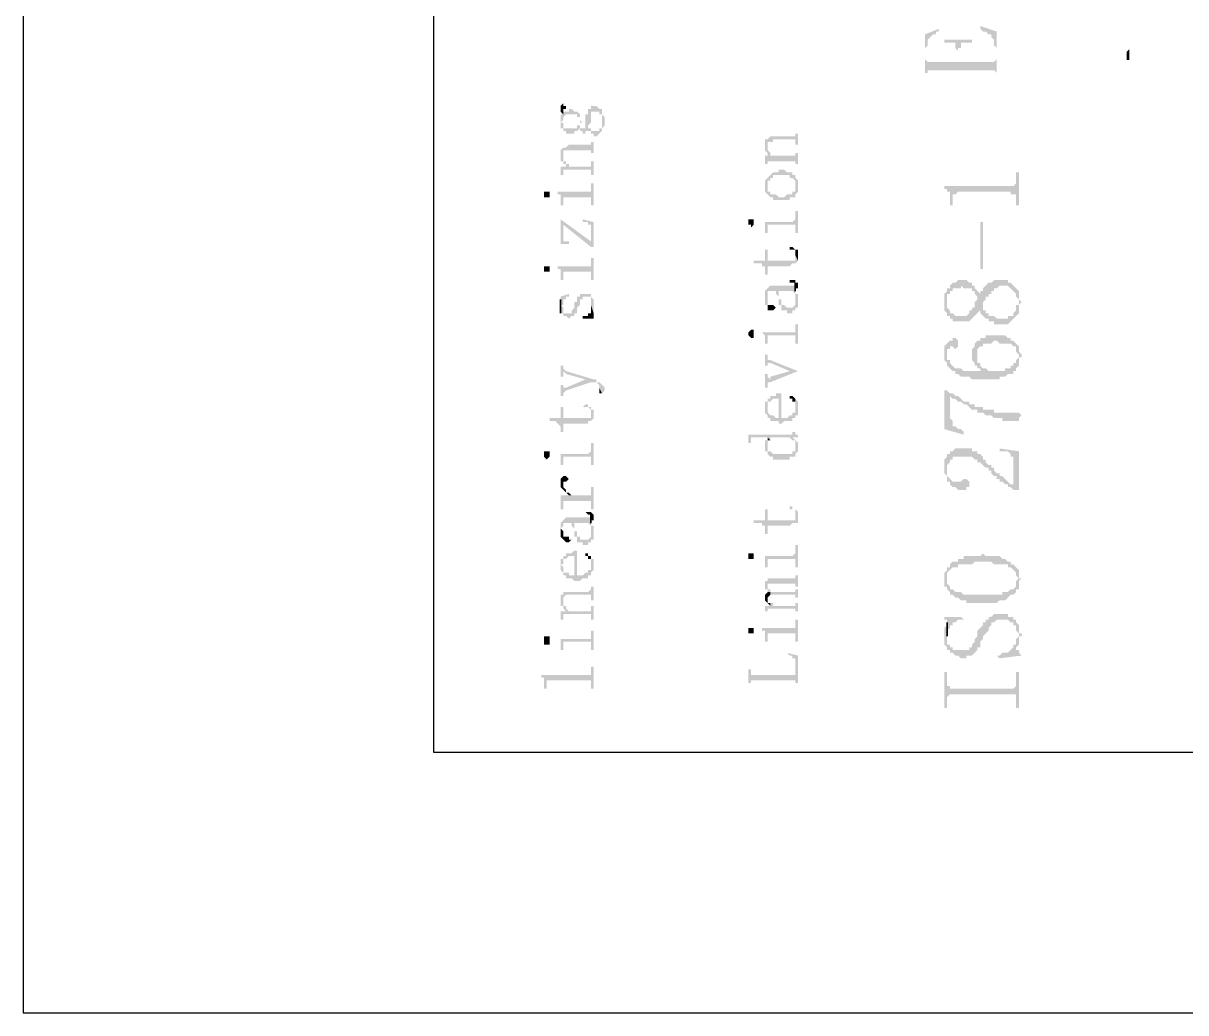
# Model space of a CAD drawing. Header units: millimetres. Extents: x 1186 to 2336, y 1181 to 1549.
# Drawn here: x 1453.55 to 1472.55, y 1251.84 to 1268.01 of the extents above; entities that cross this region are included whole.
import ezdxf

# ---------------------------------------------------------------- set-up
doc = ezdxf.new("R2010")
doc.units = ezdxf.units.MM

msp = doc.modelspace()

# ---------------------------------------------------------------- hatches: boundary and pattern name
at = {"transparency": 33554559}
for points in [[(1468.29287, 1267.82941), (1468.29287, 1267.15242), (1468.29287, 1267.60375), (1468.338, 1267.64888), (1468.338, 1267.73914), (1468.38313, 1267.78427), (1468.38313, 1267.78427), (1468.42827, 1267.82941), (1468.4734, 1267.82941), (1468.4734, 1267.87454), (1468.51853, 1267.87454), (1468.51853, 1267.91967)], [(1469.19551, 1267.91967), (1469.19551, 1267.91967), (1469.24065, 1267.87454), (1469.28578, 1267.87454), (1469.33091, 1267.82941), (1469.37604, 1267.82941), (1469.37604, 1267.78427), (1469.37604, 1267.78427), (1469.42117, 1267.73914), (1469.42117, 1267.64888), (1469.46631, 1267.60375), (1469.46631, 1267.15242), (1469.46631, 1267.87454), (1469.19551, 1267.9648)], [(1468.6088, 1267.73914), (1468.6088, 1267.69401), (1468.78932, 1267.69401), (1468.78932, 1267.64888), (1468.78932, 1267.60375), (1468.83446, 1267.55861), (1468.83446, 1267.37808), (1468.83446, 1267.60375), (1468.87959, 1267.60375), (1468.87959, 1267.69401), (1469.06012, 1267.69401), (1469.06012, 1267.73914)], [(1471.58752, 1267.54198), (1471.58752, 1267.40659), (1471.63265, 1267.40659), (1471.63265, 1267.63225), (1471.63265, 1267.58711)], [(1468.29287, 1267.19756), (1468.338, 1267.19756), (1468.338, 1267.24269), (1469.42117, 1267.24269), (1469.46631, 1267.19756), (1469.46631, 1267.42322), (1469.46631, 1267.42322), (1469.42117, 1267.37808), (1468.83446, 1267.37808), (1468.83446, 1267.55861), (1468.83446, 1267.37808), (1468.338, 1267.37808), (1468.29287, 1267.42322), (1468.29287, 1267.60375)], [(1462.33542, 1266.65597), (1462.33542, 1266.61084), (1462.33542, 1266.56571), (1462.33542, 1266.56571), (1462.38056, 1266.52057), (1462.38056, 1266.61084), (1462.42569, 1266.61084), (1462.42569, 1266.65597), (1462.38056, 1266.65597), (1462.38056, 1266.7011), (1462.38056, 1266.7011), (1462.33542, 1266.65597)], [(1462.33542, 1266.29491), (1462.38056, 1266.29491), (1462.38056, 1266.24978), (1462.42569, 1266.24978), (1462.42569, 1266.20465), (1462.56108, 1266.20465), (1462.56108, 1266.24978), (1462.60622, 1266.24978), (1462.65135, 1266.29491), (1462.65135, 1266.24978), (1462.69648, 1266.24978), (1462.69648, 1266.20465), (1462.74161, 1266.20465), (1462.74161, 1266.24978), (1462.78675, 1266.24978), (1462.78675, 1266.29491), (1462.78675, 1266.24978), (1462.83188, 1266.24978), (1462.83188, 1266.20465), (1462.87701, 1266.20465), (1462.87701, 1266.15952), (1462.92214, 1266.15952), (1462.96727, 1266.20465), (1462.96727, 1266.20465), (1463.01241, 1266.24978), (1463.01241, 1266.29491), (1463.01241, 1266.29491), (1463.05754, 1266.34004), (1463.05754, 1266.38518), (1463.05754, 1266.47544), (1463.05754, 1266.47544), (1463.01241, 1266.52057), (1463.01241, 1266.56571), (1463.01241, 1266.38518), (1463.01241, 1266.34004), (1463.01241, 1266.29491), (1462.96727, 1266.29491), (1462.96727, 1266.24978), (1462.83188, 1266.24978), (1462.83188, 1266.29491), (1462.78675, 1266.29491), (1462.78675, 1266.61084), (1462.78675, 1266.56571), (1462.78675, 1266.52057), (1462.74161, 1266.52057), (1462.74161, 1266.43031), (1462.74161, 1266.34004), (1462.74161, 1266.29491), (1462.65135, 1266.29491), (1462.65135, 1266.38518), (1462.65135, 1266.34004), (1462.60622, 1266.34004), (1462.60622, 1266.29491), (1462.38056, 1266.29491), (1462.38056, 1266.34004), (1462.38056, 1266.38518), (1462.33542, 1266.38518)], [(1462.33542, 1266.38518), (1462.33542, 1266.34004), (1462.33542, 1266.29491), (1462.33542, 1266.38518), (1462.33542, 1266.38518), (1462.38056, 1266.43031), (1462.38056, 1266.47544), (1462.38056, 1266.47544), (1462.42569, 1266.52057), (1462.60622, 1266.52057), (1462.60622, 1266.47544), (1462.65135, 1266.47544), (1462.65135, 1266.43031), (1462.65135, 1266.29491), (1462.65135, 1266.34004), (1462.65135, 1266.38518), (1462.69648, 1266.38518), (1462.65135, 1266.43031), (1462.65135, 1266.47544), (1462.65135, 1266.52057), (1462.65135, 1266.52057), (1462.60622, 1266.56571), (1462.56108, 1266.56571), (1462.51595, 1266.61084), (1462.47082, 1266.61084), (1462.47082, 1266.56571), (1462.38056, 1266.56571), (1462.38056, 1266.61084), (1462.38056, 1266.52057), (1462.33542, 1266.52057), (1462.33542, 1266.47544), (1462.33542, 1266.43031), (1462.33542, 1266.43031)], [(1462.78675, 1266.61084), (1462.78675, 1266.29491), (1462.78675, 1266.34004), (1462.78675, 1266.34004), (1462.83188, 1266.38518), (1462.83188, 1266.43031), (1462.83188, 1266.47544), (1462.83188, 1266.52057), (1462.83188, 1266.56571), (1462.96727, 1266.56571), (1462.96727, 1266.52057), (1463.01241, 1266.52057), (1463.01241, 1266.47544), (1463.01241, 1266.43031), (1463.01241, 1266.56571), (1463.01241, 1266.61084), (1462.96727, 1266.61084), (1462.92214, 1266.65597), (1462.83188, 1266.65597), (1462.83188, 1266.61084)], [(1465.6752, 1266.02412), (1465.6752, 1265.97899), (1465.6752, 1265.93386), (1465.6752, 1265.93386), (1465.72034, 1265.88872), (1465.72034, 1265.84359), (1465.76547, 1265.84359), (1465.76547, 1265.88872), (1465.76547, 1265.88872), (1465.72034, 1265.93386), (1465.72034, 1265.97899), (1465.72034, 1266.11438), (1465.6752, 1266.11438), (1465.6752, 1266.06925)], [(1465.72034, 1266.11438), (1465.72034, 1265.97899), (1465.72034, 1266.02412), (1465.72034, 1266.06925), (1465.8106, 1266.06925), (1465.8106, 1266.11438), (1466.17166, 1266.11438), (1466.17166, 1266.06925), (1466.17166, 1266.02412), (1466.21679, 1266.02412), (1466.21679, 1266.20465), (1466.17166, 1266.20465), (1466.17166, 1266.15952), (1465.76547, 1266.15952), (1465.72034, 1266.11438)], [(1462.33542, 1265.84359), (1462.33542, 1265.79846), (1462.33542, 1265.75333), (1462.38056, 1265.75333), (1462.38056, 1265.70819), (1462.42569, 1265.70819), (1462.42569, 1265.66306), (1462.42569, 1265.70819), (1462.42569, 1265.75333), (1462.38056, 1265.75333), (1462.38056, 1265.79846), (1462.38056, 1265.84359), (1462.38056, 1265.97899), (1462.33542, 1265.93386), (1462.33542, 1265.88872), (1462.33542, 1265.88872)], [(1462.38056, 1265.97899), (1462.38056, 1265.84359), (1462.38056, 1265.88872), (1462.38056, 1265.93386), (1462.83188, 1265.93386), (1462.83188, 1265.88872), (1462.87701, 1265.88872), (1462.87701, 1266.06925), (1462.83188, 1266.06925), (1462.83188, 1266.02412), (1462.47082, 1266.02412), (1462.42569, 1265.97899)], [(1462.33542, 1265.66306), (1462.33542, 1265.61793), (1462.33542, 1265.52767), (1462.38056, 1265.52767), (1462.38056, 1265.61793), (1462.83188, 1265.61793), (1462.83188, 1265.5728), (1462.83188, 1265.52767), (1462.87701, 1265.52767), (1462.87701, 1265.75333), (1462.83188, 1265.75333), (1462.83188, 1265.70819), (1462.83188, 1265.66306), (1462.47082, 1265.66306), (1462.47082, 1265.70819), (1462.42569, 1265.70819), (1462.42569, 1265.66306)], [(1465.6752, 1265.84359), (1465.6752, 1265.79846), (1465.6752, 1265.75333), (1465.6752, 1265.70819), (1465.72034, 1265.70819), (1465.72034, 1265.75333), (1466.17166, 1265.75333), (1466.17166, 1265.70819), (1466.21679, 1265.70819), (1466.21679, 1265.88872), (1466.17166, 1265.88872), (1466.17166, 1265.84359), (1465.76547, 1265.84359)], [(1465.72034, 1265.48253), (1465.72034, 1265.34714), (1465.72034, 1265.39227), (1465.72034, 1265.4374), (1465.76547, 1265.4374), (1465.76547, 1265.48253), (1465.8106, 1265.48253), (1465.8106, 1265.52767), (1466.08139, 1265.52767), (1466.08139, 1265.48253), (1466.12653, 1265.48253), (1466.17166, 1265.4374), (1466.17166, 1265.39227), (1466.17166, 1265.34714), (1466.21679, 1265.25687), (1466.21679, 1265.302), (1466.21679, 1265.34714), (1466.21679, 1265.39227), (1466.21679, 1265.4374), (1466.21679, 1265.4374), (1466.17166, 1265.48253), (1466.17166, 1265.52767), (1466.12653, 1265.52767), (1466.12653, 1265.5728), (1466.03626, 1265.5728), (1465.99113, 1265.61793), (1465.90087, 1265.61793), (1465.90087, 1265.5728), (1465.8106, 1265.5728), (1465.76547, 1265.52767), (1465.76547, 1265.52767), (1465.72034, 1265.48253)], [(1468.6088, 1265.34714), (1468.6088, 1265.302), (1468.65393, 1265.302), (1468.65393, 1265.25687), (1468.69906, 1265.25687), (1468.69906, 1265.12148), (1468.69906, 1265.03121), (1468.74419, 1265.03121), (1468.74419, 1265.21174), (1468.78932, 1265.21174), (1468.83446, 1265.25687), (1469.69197, 1265.25687), (1469.69197, 1265.21174), (1469.78223, 1265.21174), (1469.78223, 1265.12148), (1469.78223, 1265.03121), (1469.82736, 1265.03121), (1469.82736, 1265.5728), (1469.78223, 1265.5728), (1469.78223, 1265.39227), (1469.78223, 1265.39227), (1469.7371, 1265.34714), (1469.69197, 1265.34714)], [(1462.29029, 1265.25687), (1462.29029, 1265.21174), (1462.33542, 1265.21174), (1462.33542, 1265.16661), (1462.33542, 1265.12148), (1462.33542, 1265.03121), (1462.38056, 1265.03121), (1462.38056, 1265.12148), (1462.38056, 1265.16661), (1462.83188, 1265.16661), (1462.83188, 1265.03121), (1462.87701, 1265.03121), (1462.87701, 1265.39227), (1462.83188, 1265.39227), (1462.83188, 1265.25687), (1462.78675, 1265.25687)], [(1465.6752, 1265.34714), (1465.6752, 1265.302), (1465.6752, 1265.25687), (1465.6752, 1265.25687), (1465.72034, 1265.21174), (1465.72034, 1265.21174), (1465.76547, 1265.16661), (1465.8106, 1265.16661), (1465.8106, 1265.12148), (1466.08139, 1265.12148), (1466.08139, 1265.16661), (1466.17166, 1265.16661), (1466.17166, 1265.21174), (1466.17166, 1265.21174), (1466.21679, 1265.25687), (1466.17166, 1265.34714), (1466.17166, 1265.302), (1466.17166, 1265.25687), (1466.12653, 1265.25687), (1466.12653, 1265.21174), (1466.03626, 1265.21174), (1465.99113, 1265.16661), (1465.90087, 1265.16661), (1465.85573, 1265.21174), (1465.76547, 1265.21174), (1465.76547, 1265.25687), (1465.72034, 1265.25687), (1465.72034, 1265.302), (1465.72034, 1265.34714), (1465.72034, 1265.48253), (1465.6752, 1265.4374), (1465.6752, 1265.39227), (1465.6752, 1265.39227)], [(1462.06463, 1265.21174), (1462.06463, 1265.16661), (1462.15489, 1265.16661), (1462.15489, 1265.21174), (1462.15489, 1265.25687), (1462.06463, 1265.25687)], [(1462.33542, 1264.80555), (1462.38056, 1264.71529), (1462.83188, 1264.35423), (1462.83188, 1264.44449)], [(1462.33542, 1264.80555), (1462.33542, 1264.39936), (1462.51595, 1264.39936), (1462.47082, 1264.39936), (1462.47082, 1264.44449), (1462.38056, 1264.44449), (1462.38056, 1264.48963), (1462.38056, 1264.71529)], [(1462.69648, 1264.80555), (1462.69648, 1264.76042), (1462.78675, 1264.76042), (1462.78675, 1264.71529), (1462.83188, 1264.71529), (1462.83188, 1264.67015), (1462.83188, 1264.35423), (1462.87701, 1264.35423), (1462.87701, 1264.76042)], [(1465.40441, 1264.76042), (1465.40441, 1264.71529), (1465.44954, 1264.71529), (1465.44954, 1264.67015), (1465.44954, 1264.67015), (1465.49468, 1264.71529), (1465.49468, 1264.76042), (1465.49468, 1264.80555), (1465.40441, 1264.80555)], [(1465.63007, 1264.76042), (1465.6752, 1264.76042), (1465.6752, 1264.71529), (1465.6752, 1264.67015), (1465.6752, 1264.62502), (1465.6752, 1264.57989), (1465.72034, 1264.57989), (1465.72034, 1264.67015), (1465.72034, 1264.71529), (1466.17166, 1264.71529), (1466.17166, 1264.57989), (1466.21679, 1264.57989), (1466.21679, 1264.94095), (1466.17166, 1264.94095), (1466.17166, 1264.80555), (1466.17166, 1264.80555), (1466.12653, 1264.76042)], [(1469.24065, 1263.99317), (1469.24065, 1264.76042), (1469.19551, 1264.76042), (1469.19551, 1263.99317)], [(1465.49468, 1264.12857), (1465.49468, 1264.08344), (1465.63007, 1264.08344), (1465.63007, 1264.0383), (1465.6752, 1264.0383), (1465.6752, 1263.99317), (1465.6752, 1263.90291), (1465.72034, 1263.90291), (1465.72034, 1264.0383), (1466.08139, 1264.0383), (1466.12653, 1264.08344), (1466.17166, 1264.08344), (1466.21679, 1264.12857), (1466.17166, 1264.21883), (1466.17166, 1264.1737), (1466.17166, 1264.12857), (1465.72034, 1264.12857), (1465.72034, 1264.3091), (1465.6752, 1264.3091), (1465.6752, 1264.12857)], [(1466.08139, 1264.3091), (1466.17166, 1264.3091), (1466.17166, 1264.26396), (1466.17166, 1264.21883), (1466.17166, 1264.21883), (1466.21679, 1264.12857), (1466.21679, 1264.21883), (1466.21679, 1264.26396), (1466.21679, 1264.3091), (1466.17166, 1264.3091), (1466.12653, 1264.35423), (1466.08139, 1264.35423)], [(1462.06463, 1263.99317), (1462.06463, 1263.94804), (1462.15489, 1263.94804), (1462.15489, 1263.99317), (1462.15489, 1264.0383), (1462.06463, 1264.0383)], [(1462.29029, 1264.0383), (1462.29029, 1263.99317), (1462.33542, 1263.99317), (1462.33542, 1263.94804), (1462.33542, 1263.90291), (1462.33542, 1263.81264), (1462.38056, 1263.81264), (1462.38056, 1263.94804), (1462.83188, 1263.94804), (1462.83188, 1263.81264), (1462.87701, 1263.81264), (1462.87701, 1264.1737), (1462.83188, 1264.1737), (1462.83188, 1264.0383), (1462.78675, 1264.0383)], [(1465.6752, 1263.54185), (1465.6752, 1263.49672), (1465.6752, 1263.45159), (1465.6752, 1263.40645), (1465.72034, 1263.40645), (1465.72034, 1263.54185), (1465.72034, 1263.58698), (1465.72034, 1263.63211), (1465.85573, 1263.63211), (1465.85573, 1263.58698), (1465.85573, 1263.58698), (1465.90087, 1263.54185), (1465.90087, 1263.49672), (1465.90087, 1263.63211), (1466.12653, 1263.63211), (1466.17166, 1263.58698), (1466.17166, 1263.54185), (1466.17166, 1263.49672), (1466.17166, 1263.45159), (1466.21679, 1263.58698), (1466.17166, 1263.58698), (1466.17166, 1263.63211), (1466.17166, 1263.72238), (1465.76547, 1263.72238), (1465.72034, 1263.67725), (1465.72034, 1263.67725), (1465.6752, 1263.63211), (1465.6752, 1263.58698)], [(1465.90087, 1263.49672), (1465.90087, 1263.45159), (1465.90087, 1263.40645), (1465.946, 1263.40645), (1465.946, 1263.36132), (1465.946, 1263.31619), (1466.03626, 1263.31619), (1466.03626, 1263.27106), (1466.12653, 1263.27106), (1466.12653, 1263.31619), (1466.17166, 1263.31619), (1466.17166, 1263.36132), (1466.21679, 1263.36132), (1466.21679, 1263.40645), (1466.21679, 1263.45159), (1466.21679, 1263.49672), (1466.21679, 1263.54185), (1466.21679, 1263.58698), (1466.17166, 1263.45159), (1466.17166, 1263.40645), (1466.17166, 1263.40645), (1466.12653, 1263.36132), (1466.03626, 1263.36132), (1465.99113, 1263.40645), (1465.946, 1263.40645), (1465.946, 1263.45159), (1465.946, 1263.49672), (1465.90087, 1263.49672), (1465.90087, 1263.54185), (1465.90087, 1263.63211), (1465.90087, 1263.63211)], [(1466.08139, 1263.81264), (1466.08139, 1263.76751), (1466.17166, 1263.76751), (1466.17166, 1263.67725), (1466.21679, 1263.67725), (1466.21679, 1263.72238), (1466.21679, 1263.76751), (1466.17166, 1263.76751), (1466.17166, 1263.81264), (1466.12653, 1263.81264)], [(1468.6088, 1263.45159), (1468.6088, 1263.31619), (1468.65393, 1263.27106), (1468.65393, 1263.22592), (1468.69906, 1263.22592), (1468.69906, 1263.18079), (1468.74419, 1263.18079), (1468.74419, 1263.13566), (1469.01499, 1263.13566), (1469.06012, 1263.18079), (1469.06012, 1263.18079), (1469.10525, 1263.22592), (1469.10525, 1263.22592), (1469.15038, 1263.27106), (1469.15038, 1263.27106), (1469.19551, 1263.31619), (1469.19551, 1263.27106), (1469.24065, 1263.36132), (1469.24065, 1263.40645), (1469.24065, 1263.45159), (1469.28578, 1263.49672), (1469.28578, 1263.54185), (1469.33091, 1263.54185), (1469.33091, 1263.58698), (1469.37604, 1263.58698), (1469.37604, 1263.63211), (1469.42117, 1263.63211), (1469.42117, 1263.67725), (1469.46631, 1263.67725), (1469.51144, 1263.72238), (1469.64684, 1263.72238), (1469.69197, 1263.67725), (1469.69197, 1263.67725), (1469.7371, 1263.63211), (1469.7371, 1263.63211), (1469.78223, 1263.58698), (1469.78223, 1263.54185), (1469.82736, 1263.49672), (1469.82736, 1263.27106), (1469.82736, 1263.36132), (1469.82736, 1263.40645), (1469.8725, 1263.45159), (1469.82736, 1263.49672), (1469.82736, 1263.58698), (1469.82736, 1263.63211), (1469.78223, 1263.67725), (1469.78223, 1263.67725), (1469.7371, 1263.72238), (1469.7371, 1263.72238), (1469.69197, 1263.76751), (1469.64684, 1263.76751), (1469.64684, 1263.81264), (1469.42117, 1263.81264), (1469.37604, 1263.76751), (1469.33091, 1263.76751), (1469.28578, 1263.72238), (1469.28578, 1263.72238), (1469.24065, 1263.67725), (1469.24065, 1263.63211), (1469.19551, 1263.63211), (1469.19551, 1263.58698), (1469.19551, 1263.58698), (1469.15038, 1263.63211), (1469.15038, 1263.49672), (1469.15038, 1263.49672), (1469.10525, 1263.45159), (1469.10525, 1263.36132), (1469.06012, 1263.36132), (1469.06012, 1263.31619), (1469.01499, 1263.31619), (1469.01499, 1263.27106), (1468.96985, 1263.22592), (1468.78932, 1263.22592), (1468.74419, 1263.27106), (1468.69906, 1263.27106), (1468.69906, 1263.31619), (1468.69906, 1263.31619), (1468.65393, 1263.36132), (1468.65393, 1263.40645), (1468.65393, 1263.63211), (1468.65393, 1263.63211), (1468.6088, 1263.58698), (1468.6088, 1263.49672)], [(1468.65393, 1263.63211), (1468.65393, 1263.45159), (1468.65393, 1263.58698), (1468.69906, 1263.58698), (1468.69906, 1263.63211), (1468.74419, 1263.63211), (1468.74419, 1263.67725), (1468.87959, 1263.67725), (1468.87959, 1263.72238), (1468.92472, 1263.67725), (1469.06012, 1263.67725), (1469.06012, 1263.63211), (1469.10525, 1263.63211), (1469.10525, 1263.58698), (1469.15038, 1263.54185), (1469.15038, 1263.63211), (1469.15038, 1263.63211), (1469.10525, 1263.67725), (1469.10525, 1263.72238), (1469.06012, 1263.72238), (1469.06012, 1263.76751), (1469.01499, 1263.76751), (1468.96985, 1263.81264), (1468.83446, 1263.81264), (1468.78932, 1263.76751), (1468.74419, 1263.76751), (1468.69906, 1263.72238), (1468.69906, 1263.67725), (1468.65393, 1263.67725)], [(1462.33542, 1263.27106), (1462.38056, 1263.27106), (1462.38056, 1263.22592), (1462.42569, 1263.22592), (1462.47082, 1263.18079), (1462.47082, 1263.18079), (1462.51595, 1263.22592), (1462.56108, 1263.22592), (1462.56108, 1263.27106), (1462.60622, 1263.27106), (1462.60622, 1263.31619), (1462.60622, 1263.36132), (1462.60622, 1263.36132), (1462.65135, 1263.40645), (1462.65135, 1263.45159), (1462.65135, 1263.49672), (1462.69648, 1263.49672), (1462.69648, 1263.54185), (1462.83188, 1263.54185), (1462.83188, 1263.49672), (1462.83188, 1263.45159), (1462.83188, 1263.40645), (1462.87701, 1263.27106), (1462.87701, 1263.31619), (1462.87701, 1263.36132), (1462.87701, 1263.40645), (1462.87701, 1263.45159), (1462.87701, 1263.49672), (1462.87701, 1263.49672), (1462.83188, 1263.54185), (1462.83188, 1263.58698), (1462.65135, 1263.58698), (1462.65135, 1263.54185), (1462.60622, 1263.54185), (1462.60622, 1263.49672), (1462.60622, 1263.45159), (1462.56108, 1263.45159), (1462.56108, 1263.40645), (1462.56108, 1263.36132), (1462.56108, 1263.36132), (1462.51595, 1263.31619), (1462.51595, 1263.27106), (1462.38056, 1263.27106), (1462.38056, 1263.31619), (1462.38056, 1263.36132), (1462.33542, 1263.40645)], [(1462.33542, 1263.54185), (1462.33542, 1263.27106), (1462.33542, 1263.40645), (1462.38056, 1263.40645), (1462.38056, 1263.45159), (1462.38056, 1263.49672), (1462.42569, 1263.49672), (1462.42569, 1263.54185), (1462.47082, 1263.54185), (1462.47082, 1263.58698)], [(1465.72034, 1263.40645), (1465.72034, 1263.36132), (1465.72034, 1263.31619), (1465.8106, 1263.31619), (1465.85573, 1263.36132), (1465.85573, 1263.36132), (1465.8106, 1263.40645), (1465.72034, 1263.40645), (1465.72034, 1263.45159), (1465.72034, 1263.54185)], [(1469.19551, 1263.27106), (1469.24065, 1263.22592), (1469.24065, 1263.22592), (1469.28578, 1263.18079), (1469.33091, 1263.18079), (1469.33091, 1263.13566), (1469.42117, 1263.13566), (1469.42117, 1263.09053), (1469.64684, 1263.09053), (1469.69197, 1263.13566), (1469.69197, 1263.13566), (1469.7371, 1263.18079), (1469.7371, 1263.18079), (1469.78223, 1263.22592), (1469.78223, 1263.22592), (1469.82736, 1263.27106), (1469.82736, 1263.45159), (1469.82736, 1263.40645), (1469.78223, 1263.40645), (1469.78223, 1263.31619), (1469.7371, 1263.27106), (1469.7371, 1263.22592), (1469.64684, 1263.22592), (1469.64684, 1263.18079), (1469.46631, 1263.18079), (1469.42117, 1263.22592), (1469.33091, 1263.22592), (1469.33091, 1263.27106), (1469.28578, 1263.27106), (1469.28578, 1263.31619), (1469.24065, 1263.31619), (1469.24065, 1263.36132)], [(1462.69648, 1263.22592), (1462.69648, 1263.18079), (1462.87701, 1263.18079), (1462.87701, 1263.22592), (1462.87701, 1263.27106), (1462.83188, 1263.40645), (1462.83188, 1263.36132), (1462.83188, 1263.31619), (1462.83188, 1263.27106), (1462.78675, 1263.27106), (1462.78675, 1263.22592), (1462.74161, 1263.22592)], [(1465.63007, 1262.95513), (1465.63007, 1262.95513), (1465.6752, 1262.91), (1465.6752, 1262.86487), (1465.6752, 1262.81974), (1465.6752, 1262.7746), (1465.72034, 1262.7746), (1465.72034, 1262.86487), (1465.72034, 1262.91), (1466.17166, 1262.91), (1466.17166, 1262.86487), (1466.17166, 1262.7746), (1466.21679, 1262.7746), (1466.21679, 1263.09053), (1466.17166, 1263.09053), (1466.17166, 1263.00026), (1466.17166, 1262.95513), (1466.12653, 1262.95513)], [(1465.40441, 1262.91), (1465.40441, 1262.91), (1465.44954, 1262.86487), (1465.49468, 1262.86487), (1465.49468, 1262.91), (1465.49468, 1262.95513), (1465.49468, 1263.00026), (1465.44954, 1263.00026), (1465.40441, 1262.95513), (1465.40441, 1262.95513)], [(1469.06012, 1262.59407), (1469.06012, 1262.54894), (1469.06012, 1262.50381), (1469.10525, 1262.45868), (1469.10525, 1262.41355), (1469.15038, 1262.41355), (1469.15038, 1262.63921), (1469.15038, 1262.68434), (1469.19551, 1262.72947), (1469.24065, 1262.72947), (1469.24065, 1262.7746), (1469.37604, 1262.7746), (1469.42117, 1262.81974), (1469.46631, 1262.81974), (1469.51144, 1262.7746), (1469.69197, 1262.7746), (1469.7371, 1262.72947), (1469.78223, 1262.72947), (1469.78223, 1262.63921), (1469.82736, 1262.59407), (1469.82736, 1262.41355), (1469.82736, 1262.54894), (1469.8725, 1262.54894), (1469.8725, 1262.59407), (1469.82736, 1262.63921), (1469.82736, 1262.72947), (1469.78223, 1262.7746), (1469.78223, 1262.7746), (1469.7371, 1262.81974), (1469.69197, 1262.81974), (1469.69197, 1262.86487), (1469.64684, 1262.86487), (1469.6017, 1262.91), (1469.28578, 1262.91), (1469.28578, 1262.86487), (1469.19551, 1262.86487), (1469.19551, 1262.81974), (1469.15038, 1262.81974), (1469.10525, 1262.7746), (1469.10525, 1262.72947), (1469.06012, 1262.68434), (1469.06012, 1262.63921)], [(1468.6088, 1262.63921), (1468.6088, 1262.54894), (1468.6088, 1262.50381), (1468.65393, 1262.45868), (1468.65393, 1262.41355), (1468.69906, 1262.36841), (1468.69906, 1262.36841), (1468.74419, 1262.32328), (1468.78932, 1262.32328), (1468.78932, 1262.27815), (1468.83446, 1262.27815), (1468.87959, 1262.23302), (1469.01499, 1262.23302), (1469.06012, 1262.18788), (1469.51144, 1262.18788), (1469.51144, 1262.23302), (1469.6017, 1262.23302), (1469.64684, 1262.27815), (1469.7371, 1262.27815), (1469.7371, 1262.32328), (1469.78223, 1262.32328), (1469.78223, 1262.36841), (1469.82736, 1262.41355), (1469.82736, 1262.59407), (1469.82736, 1262.54894), (1469.78223, 1262.50381), (1469.78223, 1262.45868), (1469.7371, 1262.45868), (1469.7371, 1262.41355), (1469.69197, 1262.41355), (1469.69197, 1262.36841), (1469.6017, 1262.36841), (1469.6017, 1262.32328), (1469.33091, 1262.32328), (1469.28578, 1262.36841), (1469.24065, 1262.32328), (1468.92472, 1262.32328), (1468.87959, 1262.36841), (1468.78932, 1262.36841), (1468.74419, 1262.41355), (1468.74419, 1262.41355), (1468.69906, 1262.45868), (1468.69906, 1262.50381), (1468.65393, 1262.50381), (1468.65393, 1262.59407), (1468.65393, 1262.7746), (1468.6088, 1262.72947), (1468.6088, 1262.68434), (1468.6088, 1262.68434)], [(1468.65393, 1262.7746), (1468.65393, 1262.59407), (1468.65393, 1262.68434), (1468.69906, 1262.68434), (1468.69906, 1262.72947), (1468.74419, 1262.72947), (1468.78932, 1262.68434), (1468.78932, 1262.68434), (1468.83446, 1262.72947), (1468.83446, 1262.81974), (1468.83446, 1262.81974), (1468.78932, 1262.86487), (1468.74419, 1262.86487), (1468.74419, 1262.81974), (1468.69906, 1262.81974)], [(1465.6752, 1262.59407), (1465.6752, 1262.41355), (1465.72034, 1262.41355), (1465.72034, 1262.45868), (1465.76547, 1262.45868), (1466.08139, 1262.32328), (1466.21679, 1262.32328), (1465.76547, 1262.50381), (1465.72034, 1262.50381), (1465.72034, 1262.54894), (1465.72034, 1262.59407)], [(1469.15038, 1262.41355), (1469.15038, 1262.36841), (1469.19551, 1262.36841), (1469.19551, 1262.32328), (1469.24065, 1262.32328), (1469.28578, 1262.36841), (1469.24065, 1262.36841), (1469.19551, 1262.41355), (1469.19551, 1262.45868), (1469.15038, 1262.45868), (1469.15038, 1262.50381), (1469.15038, 1262.59407)], [(1462.33542, 1262.41355), (1462.33542, 1262.23302), (1462.38056, 1262.23302), (1462.38056, 1262.27815), (1462.38056, 1262.32328), (1462.42569, 1262.27815), (1462.74161, 1262.18788), (1462.74161, 1262.18788), (1462.83188, 1262.14275), (1462.92214, 1262.14275), (1462.96727, 1262.09762), (1462.96727, 1262.05249), (1463.01241, 1261.96222), (1463.01241, 1261.96222), (1463.05754, 1262.00736), (1463.05754, 1262.05249), (1463.05754, 1262.05249), (1463.01241, 1262.09762), (1463.01241, 1262.09762), (1462.96727, 1262.14275), (1462.92214, 1262.14275), (1462.92214, 1262.18788), (1462.87701, 1262.18788), (1462.42569, 1262.32328), (1462.38056, 1262.36841), (1462.38056, 1262.41355), (1462.38056, 1262.41355)], [(1465.6752, 1262.27815), (1465.6752, 1262.05249), (1465.72034, 1262.05249), (1465.72034, 1262.09762), (1465.72034, 1262.14275), (1465.76547, 1262.14275), (1466.21679, 1262.32328), (1466.08139, 1262.32328), (1465.76547, 1262.23302), (1465.76547, 1262.18788), (1465.72034, 1262.23302), (1465.72034, 1262.27815)], [(1462.33542, 1262.09762), (1462.33542, 1261.91709), (1462.38056, 1261.91709), (1462.38056, 1261.96222), (1462.38056, 1261.96222), (1462.42569, 1262.00736), (1462.83188, 1262.14275), (1462.74161, 1262.18788), (1462.42569, 1262.05249), (1462.38056, 1262.05249), (1462.38056, 1262.09762), (1462.38056, 1262.09762)], [(1462.96727, 1262.00736), (1462.96727, 1261.96222), (1463.01241, 1261.96222), (1462.96727, 1262.05249)], [(1465.6752, 1261.82683), (1465.72034, 1261.73656), (1465.72034, 1261.7817), (1465.72034, 1261.82683), (1465.76547, 1261.82683), (1465.8106, 1261.87196), (1465.90087, 1261.87196), (1465.90087, 1261.46577), (1465.946, 1261.46577), (1465.99113, 1261.5109), (1466.12653, 1261.5109), (1466.12653, 1261.55603), (1466.17166, 1261.55603), (1466.17166, 1261.60117), (1466.21679, 1261.60117), (1466.21679, 1261.6463), (1466.21679, 1261.69143), (1466.21679, 1261.73656), (1466.21679, 1261.7817), (1466.21679, 1261.82683), (1466.21679, 1261.82683), (1466.17166, 1261.87196), (1466.17166, 1261.73656), (1466.17166, 1261.69143), (1466.17166, 1261.6463), (1466.12653, 1261.6463), (1466.12653, 1261.60117), (1466.08139, 1261.60117), (1466.03626, 1261.55603), (1465.946, 1261.55603), (1465.946, 1261.96222), (1465.85573, 1261.96222), (1465.85573, 1261.91709), (1465.76547, 1261.91709), (1465.76547, 1261.87196), (1465.72034, 1261.87196), (1465.72034, 1261.82683)], [(1468.6088, 1262.00736), (1468.6088, 1261.37551), (1468.92472, 1261.28524), (1468.92472, 1261.33037), (1468.87959, 1261.37551), (1468.83446, 1261.37551), (1468.78932, 1261.42064), (1468.74419, 1261.42064), (1468.74419, 1261.5109), (1468.69906, 1261.55603), (1468.69906, 1261.96222), (1468.65393, 1262.00736)], [(1468.69906, 1261.96222), (1468.69906, 1261.91709), (1468.74419, 1261.87196), (1468.78932, 1261.87196), (1468.83446, 1261.82683), (1468.87959, 1261.82683), (1468.92472, 1261.7817), (1468.96985, 1261.7817), (1469.01499, 1261.73656), (1469.01499, 1261.73656), (1469.06012, 1261.69143), (1469.15038, 1261.69143), (1469.15038, 1261.6463), (1469.24065, 1261.6463), (1469.28578, 1261.60117), (1469.37604, 1261.60117), (1469.42117, 1261.55603), (1469.55657, 1261.55603), (1469.55657, 1261.5109), (1469.82736, 1261.5109), (1469.82736, 1261.55603), (1469.8725, 1261.60117), (1469.82736, 1261.6463), (1469.42117, 1261.6463), (1469.42117, 1261.69143), (1469.24065, 1261.69143), (1469.24065, 1261.73656), (1469.10525, 1261.73656), (1469.10525, 1261.7817), (1469.01499, 1261.7817), (1469.01499, 1261.82683), (1468.92472, 1261.82683), (1468.87959, 1261.87196), (1468.87959, 1261.87196), (1468.83446, 1261.91709), (1468.78932, 1261.91709), (1468.74419, 1261.96222)], [(1462.15489, 1261.55603), (1462.15489, 1261.5109), (1462.24516, 1261.5109), (1462.29029, 1261.46577), (1462.29029, 1261.46577), (1462.33542, 1261.42064), (1462.33542, 1261.33037), (1462.38056, 1261.33037), (1462.38056, 1261.46577), (1462.78675, 1261.46577), (1462.78675, 1261.5109), (1462.83188, 1261.5109), (1462.83188, 1261.6463), (1462.83188, 1261.60117), (1462.83188, 1261.55603), (1462.38056, 1261.55603), (1462.38056, 1261.73656), (1462.33542, 1261.73656), (1462.33542, 1261.55603)], [(1462.69648, 1261.73656), (1462.78675, 1261.73656), (1462.83188, 1261.69143), (1462.83188, 1261.6463), (1462.83188, 1261.5109), (1462.87701, 1261.55603), (1462.87701, 1261.60117), (1462.87701, 1261.69143), (1462.83188, 1261.69143), (1462.83188, 1261.73656), (1462.78675, 1261.73656), (1462.78675, 1261.7817), (1462.74161, 1261.7817)], [(1465.6752, 1261.73656), (1465.6752, 1261.69143), (1465.6752, 1261.6463), (1465.6752, 1261.6463), (1465.72034, 1261.60117), (1465.72034, 1261.55603), (1465.76547, 1261.55603), (1465.76547, 1261.5109), (1465.90087, 1261.5109), (1465.90087, 1261.46577), (1465.90087, 1261.55603), (1465.85573, 1261.55603), (1465.8106, 1261.60117), (1465.76547, 1261.60117), (1465.72034, 1261.6463), (1465.72034, 1261.69143), (1465.72034, 1261.73656), (1465.6752, 1261.82683), (1465.6752, 1261.7817)], [(1466.08139, 1261.91709), (1466.08139, 1261.87196), (1466.12653, 1261.87196), (1466.12653, 1261.82683), (1466.17166, 1261.82683), (1466.17166, 1261.7817), (1466.17166, 1261.73656), (1466.17166, 1261.87196), (1466.17166, 1261.87196), (1466.12653, 1261.91709)], [(1465.35928, 1261.28524), (1465.40441, 1261.28524), (1465.40441, 1261.24011), (1465.40441, 1261.14984), (1465.44954, 1261.14984), (1465.44954, 1261.19498), (1465.44954, 1261.24011), (1465.72034, 1261.24011), (1465.76547, 1261.19498), (1465.76547, 1261.24011), (1466.08139, 1261.24011), (1466.12653, 1261.19498), (1466.12653, 1261.24011), (1466.21679, 1261.24011), (1466.21679, 1261.28524), (1466.17166, 1261.28524), (1466.17166, 1261.33037), (1466.17166, 1261.37551), (1466.17166, 1261.33037), (1466.12653, 1261.33037), (1466.12653, 1261.28524)], [(1465.6752, 1261.10471), (1465.6752, 1261.05958), (1465.6752, 1261.01445), (1465.72034, 1261.01445), (1465.72034, 1260.96932), (1465.72034, 1260.96932), (1465.76547, 1260.92418), (1465.8106, 1260.92418), (1465.8106, 1260.87905), (1466.08139, 1260.87905), (1466.08139, 1260.92418), (1466.17166, 1260.92418), (1466.17166, 1260.96932), (1466.17166, 1261.10471), (1466.17166, 1261.05958), (1466.17166, 1261.01445), (1466.12653, 1261.01445), (1466.12653, 1260.96932), (1465.8106, 1260.96932), (1465.76547, 1261.01445), (1465.72034, 1261.01445), (1465.72034, 1261.05958), (1465.72034, 1261.19498), (1465.6752, 1261.19498), (1465.6752, 1261.14984)], [(1465.72034, 1261.19498), (1465.72034, 1261.10471), (1465.72034, 1261.14984), (1465.72034, 1261.19498), (1465.76547, 1261.19498), (1465.72034, 1261.24011), (1465.72034, 1261.24011)], [(1466.12653, 1261.19498), (1466.17166, 1261.19498), (1466.17166, 1261.14984), (1466.17166, 1261.10471), (1466.17166, 1260.96932), (1466.21679, 1261.01445), (1466.21679, 1261.05958), (1466.21679, 1261.10471), (1466.21679, 1261.14984), (1466.21679, 1261.14984), (1466.17166, 1261.19498), (1466.17166, 1261.19498), (1466.12653, 1261.24011), (1466.12653, 1261.24011)], [(1462.06463, 1260.96932), (1462.06463, 1260.92418), (1462.06463, 1260.92418), (1462.10976, 1260.87905), (1462.10976, 1260.87905), (1462.15489, 1260.92418), (1462.15489, 1260.96932), (1462.15489, 1261.01445), (1462.06463, 1261.01445)], [(1462.29029, 1260.96932), (1462.33542, 1260.96932), (1462.33542, 1260.92418), (1462.33542, 1260.83392), (1462.33542, 1260.78879), (1462.38056, 1260.78879), (1462.38056, 1260.87905), (1462.38056, 1260.92418), (1462.83188, 1260.92418), (1462.83188, 1260.78879), (1462.87701, 1260.78879), (1462.87701, 1261.14984), (1462.83188, 1261.14984), (1462.83188, 1261.01445), (1462.83188, 1261.01445), (1462.78675, 1260.96932)], [(1468.6088, 1260.74366), (1468.6088, 1260.65339), (1468.6088, 1260.65339), (1468.65393, 1260.60826), (1468.65393, 1260.56313), (1468.65393, 1260.74366), (1468.65393, 1260.78879), (1468.69906, 1260.83392), (1468.69906, 1260.87905), (1468.74419, 1260.87905), (1468.74419, 1260.92418), (1469.06012, 1260.92418), (1469.10525, 1260.87905), (1469.15038, 1260.87905), (1469.15038, 1260.83392), (1469.19551, 1260.83392), (1469.24065, 1260.78879), (1469.24065, 1260.78879), (1469.28578, 1260.74366), (1469.33091, 1260.74366), (1469.33091, 1260.69852), (1469.37604, 1260.69852), (1469.37604, 1260.65339), (1469.42117, 1260.60826), (1469.46631, 1260.60826), (1469.46631, 1260.56313), (1469.51144, 1260.56313), (1469.51144, 1260.51799), (1469.55657, 1260.51799), (1469.6017, 1260.47286), (1469.64684, 1260.47286), (1469.64684, 1260.42773), (1469.69197, 1260.42773), (1469.7371, 1260.3826), (1469.7371, 1260.47286), (1469.69197, 1260.47286), (1469.64684, 1260.51799), (1469.64684, 1260.51799), (1469.6017, 1260.56313), (1469.55657, 1260.60826), (1469.51144, 1260.60826), (1469.51144, 1260.65339), (1469.46631, 1260.65339), (1469.42117, 1260.69852), (1469.42117, 1260.74366), (1469.37604, 1260.74366), (1469.37604, 1260.78879), (1469.33091, 1260.78879), (1469.28578, 1260.83392), (1469.28578, 1260.87905), (1469.24065, 1260.87905), (1469.24065, 1260.92418), (1469.19551, 1260.96932), (1469.15038, 1260.96932), (1469.15038, 1261.01445), (1469.06012, 1261.01445), (1469.06012, 1261.05958), (1468.78932, 1261.05958), (1468.74419, 1261.01445), (1468.69906, 1261.01445), (1468.69906, 1260.96932), (1468.65393, 1260.96932), (1468.65393, 1260.92418), (1468.65393, 1260.92418), (1468.6088, 1260.87905), (1468.6088, 1260.83392), (1468.6088, 1260.78879)], [(1469.51144, 1261.05958), (1469.51144, 1261.01445), (1469.64684, 1261.01445), (1469.69197, 1260.96932), (1469.69197, 1260.92418), (1469.7371, 1260.92418), (1469.7371, 1260.3826), (1469.82736, 1260.3826), (1469.82736, 1261.01445)], [(1462.33542, 1260.51799), (1462.33542, 1260.47286), (1462.33542, 1260.42773), (1462.33542, 1260.42773), (1462.38056, 1260.3826), (1462.38056, 1260.47286), (1462.38056, 1260.51799), (1462.42569, 1260.51799), (1462.47082, 1260.56313), (1462.47082, 1260.56313), (1462.42569, 1260.60826), (1462.38056, 1260.60826), (1462.33542, 1260.56313)], [(1468.65393, 1260.56313), (1468.65393, 1260.51799), (1468.69906, 1260.51799), (1468.69906, 1260.47286), (1468.69906, 1260.47286), (1468.74419, 1260.42773), (1468.78932, 1260.42773), (1468.83446, 1260.3826), (1468.96985, 1260.3826), (1468.96985, 1260.42773), (1469.01499, 1260.42773), (1469.01499, 1260.51799), (1469.01499, 1260.51799), (1468.96985, 1260.56313), (1468.92472, 1260.56313), (1468.87959, 1260.51799), (1468.74419, 1260.51799), (1468.69906, 1260.56313), (1468.69906, 1260.56313), (1468.65393, 1260.60826), (1468.65393, 1260.65339), (1468.65393, 1260.69852)], [(1462.33542, 1260.29233), (1462.33542, 1260.2472), (1462.33542, 1260.20207), (1462.33542, 1260.15694), (1462.33542, 1260.06667), (1462.38056, 1260.06667), (1462.38056, 1260.20207), (1462.83188, 1260.20207), (1462.83188, 1260.06667), (1462.87701, 1260.06667), (1462.87701, 1260.42773), (1462.83188, 1260.42773), (1462.83188, 1260.33747), (1462.83188, 1260.29233), (1462.47082, 1260.29233)], [(1462.38056, 1260.3826), (1462.38056, 1260.3826), (1462.42569, 1260.33747), (1462.42569, 1260.33747), (1462.47082, 1260.29233), (1462.51595, 1260.29233), (1462.47082, 1260.33747), (1462.42569, 1260.33747), (1462.42569, 1260.3826), (1462.42569, 1260.3826), (1462.38056, 1260.42773), (1462.38056, 1260.47286), (1462.38056, 1260.47286)], [(1462.74161, 1260.02154), (1462.74161, 1260.02154), (1462.78675, 1259.97641), (1462.83188, 1259.97641), (1462.83188, 1259.88614), (1462.87701, 1259.88614), (1462.87701, 1259.93128), (1462.87701, 1259.97641), (1462.87701, 1259.97641), (1462.83188, 1260.02154), (1462.78675, 1260.02154)], [(1465.49468, 1259.88614), (1465.49468, 1259.84101), (1465.63007, 1259.84101), (1465.63007, 1259.79588), (1465.6752, 1259.79588), (1465.6752, 1259.75075), (1465.6752, 1259.66048), (1465.72034, 1259.66048), (1465.72034, 1259.79588), (1466.08139, 1259.79588), (1466.12653, 1259.84101), (1466.21679, 1259.84101), (1466.17166, 1259.97641), (1466.17166, 1259.93128), (1466.17166, 1259.88614), (1465.72034, 1259.88614), (1465.72034, 1260.06667), (1465.6752, 1260.06667), (1465.6752, 1259.88614)], [(1466.08139, 1260.06667), (1466.17166, 1260.06667), (1466.17166, 1260.02154), (1466.17166, 1259.97641), (1466.17166, 1259.97641), (1466.21679, 1259.84101), (1466.21679, 1259.88614), (1466.21679, 1259.93128), (1466.21679, 1260.02154), (1466.21679, 1260.02154), (1466.17166, 1260.06667), (1466.12653, 1260.06667), (1466.12653, 1260.1118), (1466.08139, 1260.1118)], [(1462.33542, 1259.75075), (1462.33542, 1259.70562), (1462.33542, 1259.66048), (1462.33542, 1259.61535), (1462.33542, 1259.75075), (1462.33542, 1259.75075), (1462.38056, 1259.79588), (1462.38056, 1259.84101), (1462.51595, 1259.84101), (1462.51595, 1259.79588), (1462.51595, 1259.79588), (1462.56108, 1259.75075), (1462.56108, 1259.70562), (1462.56108, 1259.84101), (1462.78675, 1259.84101), (1462.83188, 1259.79588), (1462.83188, 1259.75075), (1462.83188, 1259.70562), (1462.83188, 1259.66048), (1462.83188, 1259.79588), (1462.83188, 1259.84101), (1462.83188, 1259.93128), (1462.42569, 1259.93128), (1462.38056, 1259.88614), (1462.38056, 1259.88614), (1462.33542, 1259.84101), (1462.33542, 1259.79588)], [(1462.56108, 1259.70562), (1462.56108, 1259.66048), (1462.56108, 1259.61535), (1462.60622, 1259.61535), (1462.60622, 1259.57022), (1462.60622, 1259.52509), (1462.69648, 1259.52509), (1462.69648, 1259.47995), (1462.78675, 1259.47995), (1462.78675, 1259.52509), (1462.83188, 1259.52509), (1462.83188, 1259.57022), (1462.87701, 1259.57022), (1462.87701, 1259.61535), (1462.87701, 1259.66048), (1462.87701, 1259.75075), (1462.87701, 1259.79588), (1462.83188, 1259.79588), (1462.83188, 1259.66048), (1462.83188, 1259.61535), (1462.83188, 1259.61535), (1462.78675, 1259.57022), (1462.65135, 1259.57022), (1462.65135, 1259.61535), (1462.60622, 1259.61535), (1462.60622, 1259.66048), (1462.60622, 1259.70562), (1462.56108, 1259.70562), (1462.56108, 1259.75075), (1462.56108, 1259.84101), (1462.56108, 1259.84101)], [(1462.33542, 1259.61535), (1462.38056, 1259.57022), (1462.38056, 1259.57022), (1462.42569, 1259.52509), (1462.47082, 1259.52509), (1462.51595, 1259.57022), (1462.47082, 1259.57022), (1462.47082, 1259.61535), (1462.38056, 1259.61535), (1462.38056, 1259.66048), (1462.38056, 1259.70562), (1462.33542, 1259.75075)], [(1465.63007, 1259.29943), (1465.6752, 1259.29943), (1465.6752, 1259.25429), (1465.6752, 1259.16403), (1465.6752, 1259.1189), (1465.72034, 1259.1189), (1465.72034, 1259.20916), (1465.72034, 1259.25429), (1466.17166, 1259.25429), (1466.17166, 1259.1189), (1466.21679, 1259.1189), (1466.21679, 1259.47995), (1466.17166, 1259.47995), (1466.17166, 1259.34456), (1466.17166, 1259.34456), (1466.12653, 1259.29943)], [(1462.33542, 1259.25429), (1462.33542, 1259.16403), (1462.38056, 1259.16403), (1462.38056, 1259.20916), (1462.38056, 1259.25429), (1462.42569, 1259.25429), (1462.47082, 1259.29943), (1462.56108, 1259.29943), (1462.56108, 1258.89324), (1462.65135, 1258.89324), (1462.69648, 1258.93837), (1462.78675, 1258.93837), (1462.78675, 1258.9835), (1462.83188, 1258.9835), (1462.83188, 1259.02863), (1462.83188, 1259.02863), (1462.87701, 1259.07376), (1462.87701, 1259.1189), (1462.87701, 1259.16403), (1462.87701, 1259.20916), (1462.87701, 1259.25429), (1462.83188, 1259.25429), (1462.83188, 1259.29943), (1462.83188, 1259.16403), (1462.83188, 1259.1189), (1462.83188, 1259.07376), (1462.78675, 1259.07376), (1462.78675, 1259.02863), (1462.74161, 1259.02863), (1462.69648, 1258.9835), (1462.60622, 1258.9835), (1462.60622, 1259.38969), (1462.56108, 1259.38969), (1462.51595, 1259.34456), (1462.42569, 1259.34456), (1462.42569, 1259.29943), (1462.38056, 1259.29943), (1462.38056, 1259.25429)], [(1462.69648, 1259.34456), (1462.74161, 1259.34456), (1462.74161, 1259.29943), (1462.78675, 1259.29943), (1462.78675, 1259.25429), (1462.83188, 1259.25429), (1462.83188, 1259.20916), (1462.83188, 1259.16403), (1462.83188, 1259.29943), (1462.78675, 1259.29943), (1462.78675, 1259.34456), (1462.74161, 1259.34456)], [(1465.40441, 1259.29943), (1465.40441, 1259.25429), (1465.49468, 1259.25429), (1465.49468, 1259.29943), (1465.49468, 1259.34456), (1465.40441, 1259.34456)], [(1468.65393, 1259.07376), (1468.65393, 1258.93837), (1468.65393, 1258.9835), (1468.65393, 1259.02863), (1468.69906, 1259.07376), (1468.69906, 1259.07376), (1468.74419, 1259.1189), (1468.83446, 1259.1189), (1468.83446, 1259.16403), (1469.06012, 1259.16403), (1469.10525, 1259.20916), (1469.37604, 1259.20916), (1469.42117, 1259.16403), (1469.64684, 1259.16403), (1469.64684, 1259.1189), (1469.69197, 1259.1189), (1469.7371, 1259.07376), (1469.7371, 1259.07376), (1469.78223, 1259.02863), (1469.78223, 1258.9835), (1469.82736, 1258.93837), (1469.82736, 1259.07376), (1469.78223, 1259.1189), (1469.78223, 1259.1189), (1469.7371, 1259.16403), (1469.69197, 1259.16403), (1469.69197, 1259.20916), (1469.64684, 1259.20916), (1469.6017, 1259.25429), (1469.55657, 1259.25429), (1469.51144, 1259.29943), (1469.28578, 1259.29943), (1469.24065, 1259.34456), (1469.19551, 1259.29943), (1468.92472, 1259.29943), (1468.92472, 1259.25429), (1468.83446, 1259.25429), (1468.83446, 1259.20916), (1468.74419, 1259.20916), (1468.69906, 1259.16403), (1468.69906, 1259.1189), (1468.65393, 1259.1189)], [(1462.33542, 1259.16403), (1462.33542, 1259.1189), (1462.33542, 1259.07376), (1462.33542, 1259.07376), (1462.38056, 1259.02863), (1462.38056, 1258.9835), (1462.42569, 1258.9835), (1462.42569, 1258.93837), (1462.51595, 1258.93837), (1462.56108, 1258.89324), (1462.56108, 1258.9835), (1462.47082, 1258.9835), (1462.47082, 1259.02863), (1462.38056, 1259.02863), (1462.38056, 1259.07376), (1462.38056, 1259.1189), (1462.38056, 1259.1189), (1462.33542, 1259.16403), (1462.33542, 1259.25429), (1462.33542, 1259.20916)], [(1468.6088, 1258.93837), (1468.6088, 1258.80297), (1468.65393, 1258.80297), (1468.65393, 1258.75784), (1468.65393, 1258.75784), (1468.69906, 1258.71271), (1468.69906, 1258.66758), (1468.74419, 1258.66758), (1468.78932, 1258.62244), (1468.83446, 1258.62244), (1468.87959, 1258.57731), (1468.96985, 1258.57731), (1468.96985, 1258.53218), (1469.46631, 1258.53218), (1469.51144, 1258.57731), (1469.6017, 1258.57731), (1469.64684, 1258.62244), (1469.64684, 1258.62244), (1469.69197, 1258.66758), (1469.7371, 1258.66758), (1469.78223, 1258.71271), (1469.78223, 1258.75784), (1469.82736, 1258.75784), (1469.82736, 1258.8481), (1469.82736, 1258.89324), (1469.8725, 1258.93837), (1469.82736, 1258.93837), (1469.82736, 1259.02863), (1469.82736, 1259.07376), (1469.82736, 1258.93837), (1469.82736, 1258.93837), (1469.78223, 1258.89324), (1469.78223, 1258.8481), (1469.78223, 1258.80297), (1469.7371, 1258.75784), (1469.69197, 1258.75784), (1469.64684, 1258.71271), (1469.55657, 1258.71271), (1469.55657, 1258.66758), (1468.92472, 1258.66758), (1468.87959, 1258.71271), (1468.78932, 1258.71271), (1468.74419, 1258.75784), (1468.69906, 1258.75784), (1468.69906, 1258.80297), (1468.65393, 1258.8481), (1468.65393, 1259.07376), (1468.65393, 1259.07376), (1468.6088, 1259.02863)], [(1465.6752, 1258.8481), (1465.6752, 1258.80297), (1465.6752, 1258.75784), (1465.72034, 1258.75784), (1465.72034, 1258.71271), (1465.76547, 1258.71271), (1465.76547, 1258.66758), (1466.17166, 1258.66758), (1466.17166, 1258.62244), (1466.21679, 1258.62244), (1466.21679, 1258.75784), (1466.17166, 1258.75784), (1466.17166, 1258.71271), (1465.76547, 1258.71271), (1465.76547, 1258.75784), (1465.72034, 1258.75784), (1465.72034, 1258.80297), (1465.72034, 1258.89324), (1465.6752, 1258.89324)], [(1465.72034, 1258.89324), (1465.72034, 1258.80297), (1465.72034, 1258.8481), (1466.17166, 1258.8481), (1466.17166, 1258.80297), (1466.21679, 1258.80297), (1466.21679, 1258.9835), (1466.17166, 1258.9835), (1466.17166, 1258.93837), (1465.72034, 1258.93837)], [(1462.38056, 1258.66758), (1462.38056, 1258.57731), (1462.38056, 1258.62244), (1462.38056, 1258.62244), (1462.42569, 1258.66758), (1462.83188, 1258.66758), (1462.83188, 1258.57731), (1462.87701, 1258.57731), (1462.87701, 1258.80297), (1462.83188, 1258.80297), (1462.83188, 1258.75784), (1462.83188, 1258.75784), (1462.78675, 1258.71271), (1462.38056, 1258.71271)], [(1465.6752, 1258.62244), (1465.6752, 1258.57731), (1465.6752, 1258.57731), (1465.72034, 1258.53218), (1465.72034, 1258.62244), (1465.72034, 1258.62244), (1465.76547, 1258.66758), (1465.76547, 1258.71271), (1465.72034, 1258.71271), (1465.6752, 1258.66758), (1465.6752, 1258.66758)], [(1462.33542, 1258.57731), (1462.33542, 1258.53218), (1462.33542, 1258.48705), (1462.38056, 1258.48705), (1462.38056, 1258.44191), (1462.38056, 1258.44191), (1462.42569, 1258.39678), (1462.42569, 1258.44191), (1462.42569, 1258.48705), (1462.38056, 1258.48705), (1462.38056, 1258.53218), (1462.38056, 1258.66758), (1462.33542, 1258.66758), (1462.33542, 1258.62244), (1462.33542, 1258.62244)], [(1465.6752, 1258.48705), (1465.6752, 1258.44191), (1465.6752, 1258.39678), (1465.72034, 1258.39678), (1465.72034, 1258.44191), (1466.17166, 1258.44191), (1466.17166, 1258.39678), (1466.21679, 1258.39678), (1466.21679, 1258.53218), (1466.17166, 1258.53218), (1466.17166, 1258.48705), (1465.8106, 1258.48705), (1465.8106, 1258.53218), (1465.76547, 1258.53218), (1465.76547, 1258.48705)], [(1465.72034, 1258.53218), (1465.72034, 1258.53218), (1465.76547, 1258.48705), (1465.76547, 1258.53218), (1465.72034, 1258.53218), (1465.72034, 1258.57731), (1465.72034, 1258.62244)], [(1462.33542, 1258.39678), (1462.33542, 1258.35165), (1462.33542, 1258.30652), (1462.33542, 1258.26139), (1462.38056, 1258.26139), (1462.38056, 1258.30652), (1462.38056, 1258.35165), (1462.83188, 1258.35165), (1462.83188, 1258.30652), (1462.83188, 1258.26139), (1462.87701, 1258.26139), (1462.87701, 1258.48705), (1462.83188, 1258.48705), (1462.83188, 1258.44191), (1462.83188, 1258.39678), (1462.47082, 1258.39678), (1462.42569, 1258.44191), (1462.42569, 1258.39678)], [(1468.6088, 1257.99059), (1468.6088, 1257.8552), (1468.6088, 1257.8552), (1468.65393, 1257.81006), (1468.65393, 1257.76493), (1468.69906, 1257.76493), (1468.69906, 1257.7198), (1468.74419, 1257.7198), (1468.78932, 1257.67467), (1468.83446, 1257.67467), (1468.87959, 1257.62954), (1468.96985, 1257.62954), (1468.96985, 1257.67467), (1469.06012, 1257.67467), (1469.10525, 1257.7198), (1469.10525, 1257.7198), (1469.15038, 1257.76493), (1469.15038, 1257.81006), (1469.19551, 1257.81006), (1469.19551, 1257.90033), (1469.24065, 1257.94546), (1469.24065, 1257.99059), (1469.28578, 1258.03572), (1469.28578, 1258.03572), (1469.33091, 1258.08086), (1469.33091, 1258.12599), (1469.33091, 1258.12599), (1469.37604, 1258.17112), (1469.37604, 1258.21625), (1469.42117, 1258.21625), (1469.46631, 1258.26139), (1469.64684, 1258.26139), (1469.69197, 1258.21625), (1469.7371, 1258.21625), (1469.7371, 1258.17112), (1469.78223, 1258.17112), (1469.78223, 1258.08086), (1469.82736, 1258.03572), (1469.82736, 1257.8552), (1469.82736, 1257.90033), (1469.82736, 1257.99059), (1469.8725, 1257.99059), (1469.8725, 1258.03572), (1469.82736, 1258.03572), (1469.82736, 1258.17112), (1469.82736, 1258.17112), (1469.78223, 1258.21625), (1469.78223, 1258.26139), (1469.7371, 1258.26139), (1469.7371, 1258.30652), (1469.64684, 1258.30652), (1469.64684, 1258.35165), (1469.42117, 1258.35165), (1469.37604, 1258.30652), (1469.33091, 1258.30652), (1469.33091, 1258.26139), (1469.28578, 1258.26139), (1469.28578, 1258.21625), (1469.24065, 1258.21625), (1469.24065, 1258.17112), (1469.19551, 1258.12599), (1469.19551, 1258.12599), (1469.15038, 1258.08086), (1469.15038, 1257.99059), (1469.10525, 1257.94546), (1469.10525, 1257.90033), (1469.06012, 1257.8552), (1469.06012, 1257.81006), (1469.01499, 1257.81006), (1469.01499, 1257.76493), (1468.74419, 1257.76493), (1468.74419, 1257.81006), (1468.69906, 1257.81006), (1468.69906, 1257.8552), (1468.65393, 1257.8552), (1468.65393, 1258.17112), (1468.6088, 1258.12599), (1468.6088, 1258.08086), (1468.6088, 1258.03572)], [(1465.40441, 1258.08086), (1465.40441, 1258.03572), (1465.49468, 1258.03572), (1465.49468, 1258.08086), (1465.49468, 1258.12599), (1465.40441, 1258.12599)], [(1465.63007, 1258.12599), (1465.63007, 1258.08086), (1465.6752, 1258.08086), (1465.6752, 1258.03572), (1465.6752, 1257.99059), (1465.6752, 1257.90033), (1465.72034, 1257.90033), (1465.72034, 1258.03572), (1466.17166, 1258.03572), (1466.17166, 1257.90033), (1466.21679, 1257.90033), (1466.21679, 1258.26139), (1466.17166, 1258.26139), (1466.17166, 1258.12599), (1466.12653, 1258.12599)], [(1468.6088, 1258.30652), (1468.6088, 1258.26139), (1468.65393, 1258.26139), (1468.65393, 1258.03572), (1468.65393, 1258.08086), (1468.69906, 1258.12599), (1468.69906, 1258.17112), (1468.74419, 1258.17112), (1468.74419, 1258.21625), (1468.78932, 1258.21625), (1468.83446, 1258.26139), (1468.92472, 1258.26139), (1468.87959, 1258.30652)], [(1462.06463, 1257.94546), (1462.06463, 1257.90033), (1462.06463, 1257.8552), (1462.15489, 1257.8552), (1462.15489, 1257.90033), (1462.15489, 1257.94546), (1462.15489, 1257.99059), (1462.06463, 1257.99059)], [(1462.29029, 1257.94546), (1462.33542, 1257.94546), (1462.33542, 1257.90033), (1462.33542, 1257.8552), (1462.33542, 1257.81006), (1462.33542, 1257.76493), (1462.38056, 1257.76493), (1462.38056, 1257.8552), (1462.38056, 1257.90033), (1462.83188, 1257.90033), (1462.83188, 1257.8552), (1462.83188, 1257.76493), (1462.87701, 1257.76493), (1462.87701, 1258.08086), (1462.83188, 1258.08086), (1462.83188, 1257.99059), (1462.83188, 1257.94546), (1462.78675, 1257.94546)], [(1469.46631, 1257.67467), (1469.51144, 1257.62954), (1469.8725, 1257.67467), (1469.82736, 1257.7198), (1469.82736, 1257.76493), (1469.78223, 1257.76493), (1469.78223, 1257.94546), (1469.78223, 1257.8552), (1469.7371, 1257.8552), (1469.7371, 1257.81006), (1469.7371, 1257.81006), (1469.69197, 1257.76493), (1469.69197, 1257.76493), (1469.64684, 1257.7198), (1469.55657, 1257.7198), (1469.51144, 1257.67467)], [(1469.78223, 1257.94546), (1469.78223, 1257.76493), (1469.78223, 1257.81006), (1469.82736, 1257.8552), (1469.82736, 1258.03572), (1469.82736, 1257.99059)], [(1466.03626, 1257.7198), (1466.03626, 1257.7198), (1466.08139, 1257.67467), (1466.12653, 1257.67467), (1466.12653, 1257.62954), (1466.17166, 1257.62954), (1466.17166, 1257.5844), (1466.17166, 1257.53927), (1466.17166, 1257.22335), (1466.21679, 1257.22335), (1466.21679, 1257.67467)], [(1462.0195, 1257.35874), (1462.0195, 1257.31361), (1462.06463, 1257.31361), (1462.06463, 1257.26848), (1462.06463, 1257.22335), (1462.06463, 1257.13308), (1462.10976, 1257.13308), (1462.10976, 1257.26848), (1462.83188, 1257.26848), (1462.83188, 1257.13308), (1462.87701, 1257.13308), (1462.87701, 1257.49414), (1462.83188, 1257.49414), (1462.83188, 1257.40387), (1462.83188, 1257.35874), (1462.78675, 1257.35874)], [(1465.40441, 1257.44901), (1465.40441, 1257.22335), (1465.44954, 1257.22335), (1465.44954, 1257.26848), (1466.17166, 1257.26848), (1466.17166, 1257.22335), (1466.17166, 1257.40387), (1466.17166, 1257.35874), (1465.44954, 1257.35874), (1465.44954, 1257.44901)], [(1468.6088, 1257.40387), (1468.6088, 1256.81716), (1468.65393, 1256.81716), (1468.65393, 1256.99769), (1468.65393, 1256.99769), (1468.69906, 1257.04282), (1469.78223, 1257.04282), (1469.78223, 1256.99769), (1469.78223, 1256.81716), (1469.82736, 1256.81716), (1469.82736, 1257.40387), (1469.78223, 1257.40387), (1469.78223, 1257.22335), (1469.78223, 1257.17821), (1469.78223, 1257.17821), (1469.7371, 1257.13308), (1468.69906, 1257.13308), (1468.69906, 1257.17821), (1468.65393, 1257.17821), (1468.65393, 1257.40387)]]:
    msp.add_hatch(color=256, dxfattribs=at).paths.add_polyline_path(points)

# ---------------------------------------------------------------- linework, layer by layer
for p, q in [((1460.25926, 1542.83599), (1460.25926, 1256.09504)), ((1460.25926, 1256.09504), (1869.51476, 1256.09504))]:
    msp.add_line(p, q)
for points in [[(1873.5528, 1251.83599), (1873.5528, 1548.83599), (1453.55281, 1548.83599), (1453.55281, 1251.83599)], [(1466.17166, 1263.72238), (1466.17166, 1263.63211), (1466.17166, 1263.76751), (1466.17166, 1263.72238)], [(1462.33542, 1263.36132), (1462.33542, 1263.31619), (1462.33542, 1263.27106), (1462.33542, 1263.49672), (1462.33542, 1263.45159), (1462.33542, 1263.40645)], [(1462.83188, 1259.93128), (1462.83188, 1259.84101), (1462.83188, 1259.97641), (1462.83188, 1259.93128)], [(1468.65393, 1258.17112), (1468.65393, 1257.99059), (1468.65393, 1258.03572), (1468.65393, 1258.21625), (1468.65393, 1258.21625)]]:
    msp.add_lwpolyline(points, close=True)

doc.saveas('drawing.dxf')
